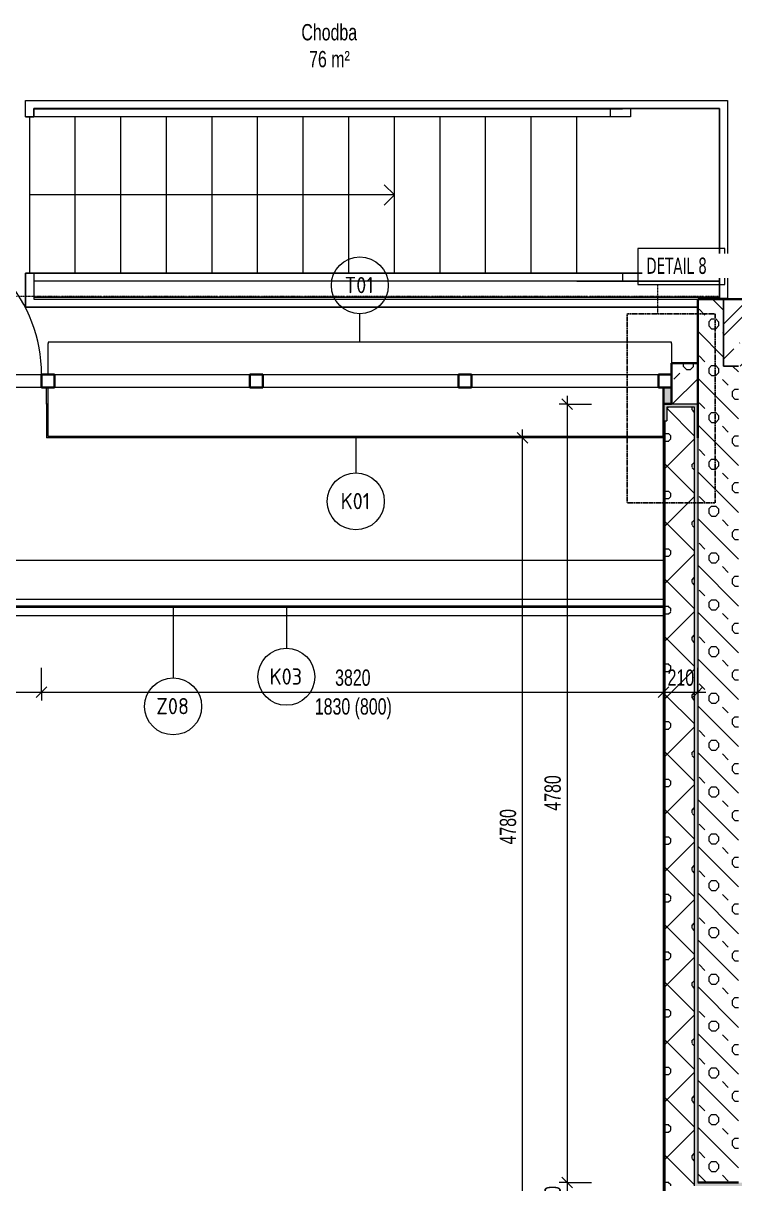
# Model space of a CAD drawing. Header units: millimetres. Extents: x -17526 to 208316, y -45352 to 20466.
# Drawn here: x 146331 to 150701, y -28977 to -21852 of the extents above; entities that cross this region are included whole.
import ezdxf

# ---------------------------------------------------------------- set-up
doc = ezdxf.new("R2010")
doc.units = ezdxf.units.MM
doc.linetypes.add('3_Čárkovaná 2_5mm', pattern=[5, 2.5, -2.5])
doc.linetypes.add('Dash dot dot', pattern=[5, 2, -1, 0, -1, 0, -1])
for name, color, linetype, lineweight in [('A-ANNO-DIMS', 211, 'Continuous', 9), ('A-ANNO-DIMS-50', 211, 'Continuous', 9), ('A-AREA-IDEN', 2, 'Continuous', 9), ('A-DETL', 90, 'Continuous', 9), ('A-FLOR', 192, 'Continuous', 9), ('A-FLOR-HRAL', 11, 'Continuous', 9), ('A-FLOR-HRAL-IDEN', 2, 'Continuous', 9), ('A-GENM', 13, 'Continuous', 9), ('A-GENM-IDEN', 13, 'Continuous', 9), ('A-GLAZ', 151, 'Continuous', 9), ('A-ROOF-IDEN', 132, 'Continuous', 9), ('A-ROOF-OTLN', 132, 'Continuous', 13), ('A-WALL', 113, 'Continuous', 9), ('A-WALL-PATT', 111, 'Continuous', 9), ('G-ANNO-TEXT', 231, 'Continuous', 9), ('S-COLS', 52, 'Continuous', 9), ('S-STRS', 31, 'Continuous', 9), ('S-STRS-ANNO', 31, 'Continuous', 9)]:
    doc.layers.add(name, color=color, linetype=linetype, lineweight=lineweight)
doc.styles.add('Arial_4', font='arial.ttf', dxfattribs={"width": 0.7, "height": 100})
doc.styles.add('ISOCPEUR', font='isocpeur.ttf', dxfattribs={"width": 0.9, "height": 100})
doc.styles.add('Tahoma', font='tahoma.ttf', dxfattribs={"width": 0.7, "height": 100})
doc.dimstyles.new('Vnitřní_-_průhledné', dxfattribs={"dimscale": 304.8, "dimtxt": 102.02594, "dimasz": 0.213255, "dimexe": 0.164042, "dimexo": 0.0625, "dimgap": 0.032808, "dimtad": 1, "dimdec": 0, "dimrnd": 5, "dimzin": 0, "dimdsep": 46, "dimtxsty": 'Arial_4', "dimblk1": 'OBLIQUE', "dimblk2": 'OBLIQUE', "dimsah": 1, "dimcen": 0.09, "dimdle": 0.164042, "dimazin": 0, "dimtfac": 1, "dimtdec": 4, "dimtix": 1, "dimtmove": 0, "dimatfit": 3, "dimfxl": 0.492126, "dimfxlon": 1, "dimtvp": 1, "dimtolj": 1, "dimtzin": 0, "dimarcsym": 2})
pattern_1 = [(45, (73033.68, 0), (0.0007, 353.5527), []), (315, (73033.68, 0), (353.5527, -0.0007), []), (270, (73187.36, 9.56), (176.771, -176.771), [19.139, -334.416]), (270, (73233.55, 9.56), (176.771, -176.771), [19.139, -334.416]), (0, (73200.25, 23.1), (176.771, 176.771), [19.139, -334.416]), (0, (73200.25, -23.1), (176.771, 176.771), [19.139, -334.416]), (45, (73187.36, 9.56), (0.0007, 353.5527), [19.139, -230.861]), (45, (73220.03, -23.1), (0.0007, 353.5527), [19.139, -230.861]), (315, (73220.03, 23.1), (353.5534, 0), [19.139, -230.861]), (315, (73187.36, -9.56), (353.5527, -0.0007), [19.139, -230.861])]

# ---------------------------------------------------------------- blocks, each defined once
blk = doc.blocks.new('OKNO_4k_nadsvetlik_dveře - OKNO_4k_nadsvetlik_dveře_4730 x 1830-1978423-2NP_NÁVRH B')
at = {"layer": 'A-GLAZ', "lineweight": 13}
h = blk.add_hatch(dxfattribs=at)
h.set_pattern_fill('FP_161', color=21, style=0, pattern_type=2)
h.set_pattern_definition([(0, (-74914.626, 24064.283), (75, 43.3), [50, -100]), (60, (-74864.626, 24064.283), (0.0011, 86.601905), [50, -100]), (300, (-74864.626, 24064.283), (74.9989, -43.301905), [50, -100])])
h.paths.add_polyline_path([(2315.5, -125), (2365, -125), (2365, -25), (2315, -25), (2315, -125)])
h.paths.add_polyline_path([(-2325, -125), (-2315, -125), (-2315, -25), (-2365, -25), (-2364.5, -125)])
at = {"layer": 'A-GLAZ', "color": 20, "lineweight": 35}
for p, q in [((-2365, 55), (-2285, 55)), ((-2285, 55), (-2285, -25)), ((-1505, 55), (-1425, 55)), ((-1505, -25), (-1505, 55)), ((-1425, 55), (-1425, -25)), ((-225, 55), (-145, 55)), ((-225, -25), (-225, 55)), ((-145, 55), (-145, -25)), ((1055, 55), (1135, 55)), ((1055, -25), (1055, 55)), ((1135, 55), (1135, -25)), ((2285, 55), (2365, 55)), ((2285, -25), (2285, 55)), ((-2365, -25), (-2315, -25)), ((-2285, -25), (-2365, -25)), ((-2315, -25), (-2315, -125)), ((-1425, -25), (-1505, -25)), ((-145, -25), (-225, -25)), ((1135, -25), (1055, -25)), ((2365, -25), (2285, -25)), ((2315, -25), (2365, -25)), ((2315, -125), (2315, -25))]:
    blk.add_line(p, q, dxfattribs=at)
at = {"layer": 'A-GLAZ', "color": 21, "lineweight": 13}
for p, q in [((-2285, 55), (-1505, 55)), ((-1425, 55), (-225, 55)), ((-145, 55), (1055, 55)), ((1135, 55), (2285, 55)), ((-1505, -25), (-2285, -25)), ((-1475, -126), (-1475, -25)), ((-225, -25), (-1425, -25)), ((1055, -25), (-145, -25)), ((2285, -25), (1135, -25)), ((-1465, -126), (-1475, -126))]:
    blk.add_line(p, q, dxfattribs=at)
blk = doc.blocks.new('parapet_ext 2 - parapet_ext-1467259-2NP_NÁVRH B')
at = {"layer": 'A-GENM', "color": 21, "lineweight": 13}
for p, q in [((0, -300), (0, 0)), ((3780, -300), (0, -300))]:
    blk.add_line(p, q, dxfattribs=at)
blk = doc.blocks.new('parapet s nosem_vnitní 2 - parapet s nosem_vnitní-1223514-2NP_NÁVRH B')
at = {"layer": 'A-GENM', "color": 21, "lineweight": 13}
for p, q in [((3830, 200), (0, 200)), ((0, 200), (0, 190)), ((0, 0), (0, 190)), ((3830, 190), (3830, 200)), ((3830, 190), (3830, 70))]:
    blk.add_line(p, q, dxfattribs=at)
blk = doc.blocks.new('Zábradlí - Zábradlí-1250078-2NP_NÁVRH B')
at = {"layer": 'A-FLOR-HRAL', "color": 21, "lineweight": 13}
for p, q in [((72597.6, -25437.3), (77231.6, -25437.3)), ((72597.6, -25487.3), (77231.6, -25487.3))]:
    blk.add_line(p, q, dxfattribs=at)
blk = doc.blocks.new('Typ horního madla - Horní madlo_Vnitřní_-1849303-2NP_NÁVRH B')
at = {"layer": 'A-FLOR-HRAL', "lineweight": 13}
for p, q in [((73362.1, -22376.9), (76697.1, -22376.9)), ((76697.1, -22426.9), (73362.1, -22426.9)), ((76697.1, -22376.9), (76902.5, -22376.9)), ((76902.5, -22426.9), (76697.1, -22426.9)), ((76902.5, -22376.9), (76977.5, -22376.9)), ((76902.5, -22376.9), (76902.5, -22426.9)), ((77027.5, -22426.9), (76902.5, -22426.9)), ((77027.5, -22376.5), (77027.5, -22426.9))]:
    blk.add_line(p, q, dxfattribs=at)
blk = doc.blocks.new('Typ horního madla - Horní madlo_Vnitřní_-V198-2NP_NÁVRH B')
at = {"layer": 'A-FLOR-HRAL', "lineweight": 13}
for p, q in [((76902.5, -22376.9), (73362.1, -22376.9)), ((76902.5, -22426.9), (73362.1, -22426.9)), ((76977.5, -22376.9), (76902.5, -22376.9)), ((77027.5, -22426.9), (76902.5, -22426.9)), ((77027.5, -22376.5), (77027.5, -22426.9))]:
    blk.add_line(p, q, dxfattribs=at)
blk = doc.blocks.new('Typ horního madla - Horní madlo_Vnitřní_-1849322-2NP_NÁVRH B')
at = {"layer": 'A-FLOR-HRAL', "lineweight": 13}
for p, q in [((73362.1, -23386.2), (76697.1, -23386.2)), ((76697.1, -23436.2), (73362.1, -23436.2)), ((76697.1, -23386.2), (76977.1, -23386.2)), ((76977.1, -23436.2), (76697.1, -23436.2)), ((76977.1, -23386.2), (77573.3, -23386.2)), ((76977.1, -23386.2), (76977.1, -23436.2)), ((77573.3, -23436.2), (76977.1, -23436.2))]:
    blk.add_line(p, q, dxfattribs=at)
blk = doc.blocks.new('Typ horního madla - Horní madlo_Vnitřní_-V199-2NP_NÁVRH B')
at = {"layer": 'A-FLOR-HRAL', "lineweight": 13}
for p, q in [((76977.1, -23386.2), (73362.1, -23386.2)), ((76977.1, -23436.2), (73362.1, -23436.2)), ((77573.3, -23386.2), (76977.1, -23386.2)), ((77573.3, -23436.2), (76977.1, -23436.2))]:
    blk.add_line(p, q, dxfattribs=at)
blk = doc.blocks.new('Typ horního madla - Horní madlo_Vnitřní_-1849687-2NP_NÁVRH B')
at = {"layer": 'A-FLOR-HRAL', "lineweight": 13}
for p, q in [((73312.1, -22326.5), (77623.3, -22326.5)), ((73312.1, -22426.9), (73312.1, -22326.5)), ((77623.3, -22326.5), (77623.3, -23542.7)), ((73362.1, -22426.9), (73312.1, -22426.9)), ((77573.3, -22376.5), (73362.1, -22376.5)), ((73362.1, -22376.5), (73362.1, -22426.9)), ((77573.3, -23542.7), (77573.3, -22376.5)), ((77623.3, -23542.7), (77573.3, -23542.7))]:
    blk.add_line(p, q, dxfattribs=at)
blk = doc.blocks.new('Typ horního madla - Horní madlo_Vnitřní_-V200-2NP_NÁVRH B')
at = {"layer": 'A-FLOR-HRAL', "lineweight": 13}
for p, q in [((73312.1, -22326.5), (77623.3, -22326.5)), ((73312.1, -22426.9), (73312.1, -22326.5)), ((77623.3, -22326.5), (77623.3, -23542.7)), ((73312.1, -22426.9), (73362.1, -22426.9)), ((73362.1, -22376.5), (77573.3, -22376.5)), ((73362.1, -22426.9), (73362.1, -22376.5)), ((77573.3, -22376.5), (77573.3, -23542.7)), ((77623.3, -23542.7), (77573.3, -23542.7))]:
    blk.add_line(p, q, dxfattribs=at)
blk = doc.blocks.new('Typ horního madla - Horní madlo_Vnitřní_-1851931-2NP_NÁVRH B')
at = {"layer": 'A-FLOR-HRAL', "lineweight": 13}
for p, q in [((73312.1, -23386.2), (73362.1, -23386.2)), ((73312.1, -23596.2), (73312.1, -23386.2)), ((73362.1, -23386.2), (73362.1, -23546.2)), ((73362.1, -23546.2), (77437.1, -23546.2)), ((77437.1, -23546.2), (77437.1, -23596.2)), ((77437.1, -23596.2), (73312.1, -23596.2))]:
    blk.add_line(p, q, dxfattribs=at)
blk = doc.blocks.new('Typ horního madla - Horní madlo_Vnitřní_-V202-2NP_NÁVRH B')
at = {"layer": 'A-FLOR-HRAL', "lineweight": 13}
for p, q in [((73362.1, -23386.2), (73312.1, -23386.2)), ((73312.1, -23386.2), (73312.1, -23596.2)), ((73362.1, -23386.2), (73362.1, -23546.2)), ((73362.1, -23546.2), (77437.1, -23546.2)), ((77437.1, -23546.2), (77437.1, -23596.2)), ((73312.1, -23596.2), (77437.1, -23596.2))]:
    blk.add_line(p, q, dxfattribs=at)
blk = doc.blocks.new('DIMBLOCK66-2NP_NÁVRH B')
at = {"layer": 'A-ANNO-DIMS-50'}
for p, q in [((145633.3, -25959.4), (145633.3, -25809.4)), ((146443.3, -25959.4), (146443.3, -25809.4)), ((145633.3, -25959.4), (146443.3, -25959.4)), ((145633.3, -25959.4), (145633.3, -26009.4)), ((146443.3, -25959.4), (146443.3, -26009.4))]:
    blk.add_line(p, q, dxfattribs=at)
at = {"layer": 'A-ANNO-DIMS-50', "lineweight": 18}
for p, q in [((145633.3, -25959.4), (145665.8, -25926.9)), ((146443.3, -25959.4), (146475.8, -25926.9)), ((145633.3, -25959.4), (145600.8, -25991.9)), ((146443.3, -25959.4), (146410.8, -25991.9))]:
    blk.add_line(p, q, dxfattribs=at)
at = {"layer": 'A-ANNO-DIMS-50', "color": 0, "char_height": 100, "attachment_point": 1, "line_spacing_factor": 0.941778, "style": 'Arial_4'}
for s, insert, width in [('810', (145958.3, -25819.6), 192.123), ('1830 (800)', (145806.8, -25996.5), 555.649)]:
    blk.add_mtext(s, dxfattribs=dict(at, insert=insert, width=width))
blk = doc.blocks.new('_Oblique')
at = {"color": 0, "linetype": 'ByBlock', "lineweight": -2}
blk.add_line((-0.5, -0.5), (0.5, 0.5), dxfattribs=at)
blk = doc.blocks.new('DIMBLOCK67-2NP_NÁVRH B')
at = {"layer": 'A-ANNO-DIMS-50'}
for p, q in [((146443.3, -25959.4), (146443.3, -25809.4)), ((150263.3, -25959.4), (150263.3, -25809.4)), ((146443.3, -25959.4), (150263.3, -25959.4)), ((146443.3, -25959.4), (146443.3, -26009.4)), ((150263.3, -25959.4), (150263.3, -26009.4))]:
    blk.add_line(p, q, dxfattribs=at)
at = {"layer": 'A-ANNO-DIMS-50', "lineweight": 18}
for p, q in [((146443.3, -25959.4), (146475.8, -25926.9)), ((150263.3, -25959.4), (150295.8, -25926.9)), ((146443.3, -25959.4), (146410.8, -25991.9)), ((150263.3, -25959.4), (150230.8, -25991.9))]:
    blk.add_line(p, q, dxfattribs=at)
at = {"layer": 'A-ANNO-DIMS-50', "color": 0, "char_height": 100, "attachment_point": 1, "line_spacing_factor": 0.941778, "style": 'Arial_4'}
for s, insert, width in [('3820', (148246.6, -25819.6), 256.164), ('1830 (800)', (148121.8, -25996.5), 555.649)]:
    blk.add_mtext(s, dxfattribs=dict(at, insert=insert, width=width))
blk = doc.blocks.new('DIMBLOCK68-2NP_NÁVRH B')
at = {"layer": 'A-ANNO-DIMS-50'}
for p, q in [((150263.3, -25959.4), (150263.3, -25809.4)), ((150473.3, -25959.4), (150473.3, -25809.4)), ((150263.3, -25959.4), (150523.3, -25959.4)), ((150263.3, -25959.4), (150263.3, -26009.4)), ((150473.3, -25959.4), (150473.3, -26009.4))]:
    blk.add_line(p, q, dxfattribs=at)
at = {"layer": 'A-ANNO-DIMS-50', "lineweight": 18}
for p, q in [((150263.3, -25959.4), (150295.8, -25926.9)), ((150473.3, -25959.4), (150505.8, -25926.9)), ((150263.3, -25959.4), (150230.8, -25991.9)), ((150473.3, -25959.4), (150440.8, -25991.9))]:
    blk.add_line(p, q, dxfattribs=at)
at = {"layer": 'A-ANNO-DIMS-50', "color": 0, "insert": (150288.3, -25819.6), "char_height": 100, "width": 192.123, "attachment_point": 1, "line_spacing_factor": 0.941778, "style": 'Arial_4'}
blk.add_mtext('210', dxfattribs=at)
blk = doc.blocks.new('DIMBLOCK100-2NP_NÁVRH B')
at = {"layer": 'A-ANNO-DIMS-50'}
for p, q in [((149671.9, -24140.3), (149671.9, -28969.3)), ((149671.9, -24190.3), (149621.9, -24190.3)), ((149671.9, -24190.3), (149821.9, -24190.3)), ((149671.9, -28969.3), (149621.9, -28969.3)), ((149671.9, -28969.3), (149821.9, -28969.3))]:
    blk.add_line(p, q, dxfattribs=at)
at = {"layer": 'A-ANNO-DIMS-50', "lineweight": 18}
for p, q in [((149671.9, -24190.3), (149639.4, -24157.8)), ((149671.9, -24190.3), (149704.4, -24222.8)), ((149671.9, -28969.3), (149639.4, -28936.8)), ((149671.9, -28969.3), (149704.4, -29001.8))]:
    blk.add_line(p, q, dxfattribs=at)
at = {"layer": 'A-ANNO-DIMS-50', "color": 0, "insert": (149532.1, -26686.5), "char_height": 100, "width": 256.164, "attachment_point": 1, "rotation": 90, "line_spacing_factor": 0.941778, "style": 'Arial_4'}
blk.add_mtext('4780', dxfattribs=at)
blk = doc.blocks.new('DIMBLOCK101-2NP_NÁVRH B')
at = {"layer": 'A-ANNO-DIMS-50'}
for p, q in [((149671.9, -28969.3), (149621.9, -28969.3)), ((149671.9, -28969.3), (149671.9, -29227.3)), ((149671.9, -28969.3), (149821.9, -28969.3)), ((149671.9, -29177.3), (149621.9, -29177.3)), ((149671.9, -29177.3), (149821.9, -29177.3))]:
    blk.add_line(p, q, dxfattribs=at)
at = {"layer": 'A-ANNO-DIMS-50', "lineweight": 18}
for p, q in [((149671.9, -28969.3), (149639.4, -28936.8)), ((149671.9, -28969.3), (149704.4, -29001.8)), ((149671.9, -29177.3), (149639.4, -29144.8)), ((149671.9, -29177.3), (149704.4, -29209.8))]:
    blk.add_line(p, q, dxfattribs=at)
at = {"layer": 'A-ANNO-DIMS-50', "color": 0, "insert": (149532.1, -29153.3), "char_height": 100, "width": 192.123, "attachment_point": 1, "rotation": 90, "line_spacing_factor": 0.941778, "style": 'Arial_4'}
blk.add_mtext('210', dxfattribs=at)
blk = doc.blocks.new('Popiska becný model_Bublina_CC - Popiska okna_Bublina-1416866-2NP_NÁVRH B')
at = {"layer": 'A-GENM-IDEN'}
blk.add_circle((0, 0), 3.5, dxfattribs=at)
blk = doc.blocks.new('DIMBLOCK139-2NP_NÁVRH B')
at = {"layer": 'A-ANNO-DIMS-50', "lineweight": 18}
for p, q in [((149397.6, -24397.3), (149365.1, -24364.8)), ((149397.6, -24397.3), (149430.1, -24429.8)), ((149397.6, -29177.3), (149365.1, -29144.8)), ((149397.6, -29177.3), (149430.1, -29209.8))]:
    blk.add_line(p, q, dxfattribs=at)
at = {"layer": 'A-ANNO-DIMS-50'}
for p, q in [((149397.6, -29227.3), (149397.6, -24347.3)), ((149397.6, -24397.3), (149347.6, -24397.3)), ((149397.6, -24397.3), (149401.3, -24397.3)), ((149397.6, -29177.3), (149347.6, -29177.3)), ((149397.6, -29177.3), (149684.4, -29177.3))]:
    blk.add_line(p, q, dxfattribs=at)
at = {"layer": 'A-ANNO-DIMS-50', "color": 0, "insert": (149257.8, -26894), "char_height": 100, "width": 256.164, "attachment_point": 1, "rotation": 90, "line_spacing_factor": 0.941778, "style": 'Arial_4'}
blk.add_mtext('4780', dxfattribs=at)
blk = doc.blocks.new('Popiska zábradlí - Popiska okna_Bublina-1464769-2NP_NÁVRH B')
at = {"layer": 'A-FLOR-HRAL-IDEN'}
blk.add_circle((0, 0), 3.5, dxfattribs=at)
blk = doc.blocks.new('Popiska zakončení střešního pláště - Popiska okna_Bublina-1463073-2NP_NÁVRH B')
at = {"layer": 'A-ROOF-IDEN'}
blk.add_circle((0, 0), 3.5, dxfattribs=at)

msp = doc.modelspace()

# ---------------------------------------------------------------- hatches: boundary and pattern name
at = {"layer": 'A-WALL-PATT', "lineweight": 13}
h = msp.add_hatch(dxfattribs=at)
h.set_pattern_fill('FP_150', color=256, angle=45, style=0, pattern_type=2)
h.set_pattern_definition([(315, (150473.3, -26329.77), (143.684, 143.684), []), (270, (150540.61, -26558.71), (143.684, -143.684), [25.4, -261.968]), (315, (150540.6, -26584.11), (143.684, 143.684), [25.4, -177.8]), (2e-13, (150558.57, -26602.07), (143.684, 143.684), [25.4, -261.968]), (45, (150583.97, -26602.07), (-143.684, 143.684), [25.4, -177.8]), (270, (150601.93, -26558.71), (143.684, -143.684), [25.4, -261.968]), (315, (150583.97, -26540.75), (143.684, 143.684), [25.4, -177.8]), (2e-13, (150558.57, -26540.75), (143.684, 143.684), [25.4, -261.968]), (45, (150540.6, -26558.71), (-143.684, 143.684), [25.4, -177.8]), (315, (150625.15, -26625.3), (143.684, 143.684), [50.8, -152.4])])
h.paths.add_polyline_path([(150723.3, -28969.3), (150723.3, -23956.6), (150632, -23956.6), (150632, -23546.6), (150473.3, -23546.6), (150473.3, -28969.3), (150532.2, -28969.3)])
h = msp.add_hatch(dxfattribs=at)
h.set_pattern_fill('FP_160', color=21, angle=45, style=0, pattern_type=2)
h.set_pattern_definition([(45, (148020.15, -24189.28), (-143.684, 143.684), []), (360, (148249.1, -24121.98), (143.684, 143.684), [25.4, -261.968]), (45, (148274.5, -24121.98), (-143.684, 143.684), [25.4, -177.8]), (90, (148292.46, -24104.02), (-143.684, 143.684), [25.4, -261.968]), (135, (148292.46, -24078.62), (-143.684, -143.684), [25.4, -177.8]), (360, (148249.1, -24060.66), (143.684, 143.684), [25.4, -261.968]), (45, (148231.13, -24078.62), (-143.684, 143.684), [25.4, -177.8]), (90, (148231.14, -24104.02), (-143.684, 143.684), [25.4, -261.968]), (135, (148249.1, -24121.98), (-143.684, -143.684), [25.4, -177.8]), (45, (148315.68, -24037.44), (-143.684, 143.684), [50.8, -152.4])])
h.paths.add_polyline_path([(150473.3, -24189.3), (150473.3, -23939.3), (150313.3, -23939.3), (150313.3, -24189.3)])
h.paths.add_polyline_path([(145423.3, -24189.3), (145583.3, -24189.3), (145583.3, -23939.3), (145423.3, -23939.3)])
at = {"layer": 'A-WALL-PATT'}
h = msp.add_hatch(color=11, dxfattribs=at)
h.paths.add_polyline_path([(150271.3, -24293.3), (150283.3, -24293.3), (150283.3, -24209.3), (150473.3, -24209.3), (150473.3, -24189.3), (150263.3, -24189.3), (150263.3, -24293.3), (150266.3, -24293.3)])
h.paths.add_polyline_path([(145633.3, -24293.3), (145633.3, -24189.3), (145443.3, -24189.3), (145443.3, -24209.3), (145631.3, -24209.3), (145631.3, -24293.3)])
at = {"layer": 'A-WALL-PATT', "lineweight": 13}
h = msp.add_hatch(dxfattribs=at)
h.set_pattern_fill('FP_157', color=21, style=0, pattern_type=2)
h.set_pattern_definition(pattern_1)
h.paths.add_polyline_path([(150271.3, -24389.3), (150453.3, -24389.3), (150453.3, -24209.3), (150283.3, -24209.3), (150283.3, -24293.3), (150271.3, -24293.3)])
h.paths.add_polyline_path([(145628.3, -24389.3), (145631.3, -24389.3), (145631.3, -24209.3), (145623.3, -24209.3), (145623.3, -24389.3)])
at = {"layer": 'A-WALL-PATT'}
msp.add_hatch(color=11, dxfattribs=at).paths.add_polyline_path([(150473.3, -28969.3), (150473.3, -24209.3), (150453.3, -24209.3), (150453.3, -28969.3)])
at = {"layer": 'A-WALL-PATT', "lineweight": 13}
h = msp.add_hatch(dxfattribs=at)
h.set_pattern_fill('FP_157', color=21, style=0, pattern_type=2)
h.set_pattern_definition(pattern_1)
h.paths.add_polyline_path([(150273.3, -28989.3), (150453.3, -28989.3), (150453.3, -24389.3), (150273.3, -24389.3), (150273.3, -28969.3)])
at = {"layer": 'A-WALL-PATT'}
h = msp.add_hatch(color=11, dxfattribs=at)
h.paths.add_polyline_path([(168638.3, -29073.3), (168658.3, -29073.3), (168658.3, -28989.3), (168878.3, -28989.3), (168878.3, -28988.3), (169008.3, -28988.3), (169008.3, -28969.3), (168638.3, -28969.3), (168638.3, -28989.3)])
h.paths.add_polyline_path([(165593.3, -29073.3), (165593.3, -28989.3), (166208.3, -28989.3), (166208.3, -29073.3), (166228.3, -29073.3), (166228.3, -28969.3), (165573.3, -28969.3), (165573.3, -29073.3), (165581.3, -29073.3)])
h.paths.add_polyline_path([(167391.3, -29073.3), (167408.3, -29073.3), (167408.3, -28989.3), (167758.3, -28989.3), (167758.3, -29073.3), (167778.3, -29073.3), (167778.3, -28969.3), (167388.3, -28969.3), (167388.3, -29073.3)])
h.paths.add_polyline_path([(160263.3, -29073.3), (160263.3, -28969.3), (159578.3, -28969.3), (159578.3, -29073.3), (159598.3, -29073.3), (159598.3, -28989.3), (160243.3, -28989.3), (160243.3, -29073.3), (160260.3, -29073.3)])
h.paths.add_polyline_path([(163270.3, -29073.3), (163273.3, -29073.3), (163273.3, -28969.3), (162563.3, -28969.3), (162563.3, -29073.3), (162583.3, -29073.3), (162583.3, -28989.3), (163253.3, -28989.3), (163253.3, -29073.3), (163265.3, -29073.3)])
h.paths.add_polyline_path([(157278.3, -29073.3), (157278.3, -28969.3), (156908.3, -28969.3), (156908.3, -28989.3), (157258.3, -28989.3), (157258.3, -29073.3), (157275.3, -29073.3)])
h.paths.add_polyline_path([(153075.3, -29073.3), (153083.3, -29073.3), (153083.3, -28969.3), (152383.3, -28969.3), (152383.3, -29073.3), (152403.3, -29073.3), (152403.3, -28989.3), (153063.3, -28989.3), (153063.3, -29073.3)])
h.paths.add_polyline_path([(151280.3, -29073.3), (151283.3, -29073.3), (151283.3, -28969.3), (150453.3, -28969.3), (150453.3, -28989.3), (151263.3, -28989.3), (151263.3, -29073.3), (151275.3, -29073.3)])
h.paths.add_polyline_path([(156608.3, -28989.3), (156608.3, -28969.3), (156478.3, -28969.3), (156478.3, -28989.3), (156588.3, -28989.3)])
at = {"layer": 'S-COLS', "lineweight": 13}
h = msp.add_hatch(dxfattribs=at)
h.set_pattern_fill('FP_117', color=256, style=0, pattern_type=2)
h.set_pattern_definition([(45, (73033.68, 0), (-179.6051, 179.6051), []), (45, (73105.52, 0), (-179.6051, 179.6051), []), (45, (73249.2, 0), (-107.7631, 251.4472), [101.6, -50.8, 1.676, -49.124])])
h.paths.add_polyline_path([(151162, -23956.6), (151162, -23546.6), (150632, -23546.6), (150632, -23956.6), (150723.3, -23956.6)])

# ---------------------------------------------------------------- linework, layer by layer
at = {"layer": 'A-DETL', "lineweight": 13}
for p, q in [((150106.7, -23234.5), (150106.7, -23456.7)), ((150639.3, -23234.5), (150106.7, -23234.5)), ((150639.3, -23456.7), (150639.3, -23234.5)), ((150106.7, -23456.7), (150639.3, -23456.7))]:
    msp.add_line(p, q, dxfattribs=at)
at = {"layer": 'A-DETL', "linetype": 'Dash dot dot', "lineweight": 13}
for p, q in [((150229.1, -23636.7), (150229.1, -23456.7)), ((145423.3, -23527.7), (150607, -23527.7))]:
    msp.add_line(p, q, dxfattribs=at)
at = {"layer": 'A-DETL', "linetype": '3_Čárkovaná 2_5mm', "lineweight": 25}
for p, q in [((150040.4, -23636.7), (150040.4, -24796.7)), ((150580.4, -23636.7), (150040.4, -23636.7)), ((150580.4, -24796.7), (150580.4, -23636.7)), ((150040.4, -24796.7), (150580.4, -24796.7))]:
    msp.add_line(p, q, dxfattribs=at)
at = {"layer": 'A-DETL', "lineweight": 13}
msp.add_arc((145543.3, -24009.3), 900, 0, 82.33774, dxfattribs=at)
at = {"layer": 'A-FLOR', "lineweight": 13}
for p, q in [((146370.8, -23386.2), (146370.8, -22426.9)), ((150607, -23536.6), (146395.8, -23536.6)), ((145631.3, -25149.3), (150265.3, -25149.3))]:
    msp.add_line(p, q, dxfattribs=at)
at = {"layer": 'A-FLOR-HRAL-IDEN'}
msp.add_line((147251.8, -25437.3), (147251.8, -25871.2), dxfattribs=at)
at = {"layer": 'A-GENM-IDEN'}
for p, q in [((148398.3, -23809.3), (148398.3, -23636.5)), ((148373.3, -24389.3), (148373.3, -24612.6))]:
    msp.add_line(p, q, dxfattribs=at)
at = {"layer": 'A-ROOF-IDEN'}
msp.add_line((147947.3, -25429.3), (147947.3, -25689.4), dxfattribs=at)
at = {"layer": 'A-ROOF-OTLN', "color": 21}
for p, q in [((145631.3, -25387.3), (150263.3, -25387.3)), ((145631.3, -25429.3), (150263.3, -25429.3)), ((150263.3, -25387.3), (150263.3, -25429.3))]:
    msp.add_line(p, q, dxfattribs=at)
at = {"layer": 'A-WALL', "lineweight": 35}
for p, q in [((150473.3, -23546.6), (150473.3, -24389.3)), ((150632, -23546.6), (150473.3, -23546.6)), ((150473.3, -28969.3), (150723.3, -28969.3))]:
    msp.add_line(p, q, dxfattribs=at)
at = {"layer": 'A-WALL', "lineweight": 13}
for p, q in [((150632, -23956.6), (150632, -23546.6)), ((150723.3, -23956.6), (150632, -23956.6)), ((150473.3, -24397.3), (150473.3, -28969.3))]:
    msp.add_line(p, q, dxfattribs=at)
at = {"layer": 'A-WALL', "color": 20, "lineweight": 35}
for p, q in [((150473.3, -23939.3), (150313.3, -23939.3)), ((150313.3, -23939.3), (150313.3, -24189.3)), ((150313.3, -24189.3), (150263.3, -24189.3)), ((150263.3, -24189.3), (150263.3, -24397.3)), ((150263.3, -24397.3), (150265.3, -24397.3)), ((150265.3, -24397.3), (150265.3, -29177.3)), ((150473.3, -24397.3), (150473.3, -24389.3))]:
    msp.add_line(p, q, dxfattribs=at)
at = {"layer": 'A-WALL', "color": 21, "lineweight": 13}
for p, q in [((146473.3, -24189.3), (146483.3, -24189.3)), ((146473.3, -24189.3), (146473.3, -24397.3)), ((150263.3, -24397.3), (146473.3, -24397.3))]:
    msp.add_line(p, q, dxfattribs=at)
at = {"layer": 'A-WALL', "color": 10, "lineweight": 13}
for p, q in [((150283.3, -24209.3), (150283.3, -24293.3)), ((150453.3, -24209.3), (150283.3, -24209.3)), ((150313.3, -24189.3), (150473.3, -24189.3)), ((150453.3, -28989.3), (150453.3, -24209.3)), ((150263.3, -24293.3), (150283.3, -24293.3)), ((150266.3, -24293.3), (150266.3, -24394.3)), ((150271.3, -24293.3), (150271.3, -24389.3)), ((150266.3, -24394.3), (150268.3, -24394.3)), ((150268.3, -24394.3), (150268.3, -29174.3)), ((150271.3, -24389.3), (150273.3, -24389.3)), ((150273.3, -29169.3), (150273.3, -24389.3))]:
    msp.add_line(p, q, dxfattribs=at)
at = {"layer": 'S-COLS', "lineweight": 35}
msp.add_line((151162, -23546.6), (150632, -23546.6), dxfattribs=at)
at = {"layer": 'S-COLS', "lineweight": 13}
for p, q in [((150632, -23546.6), (150632, -23956.6)), ((150632, -23956.6), (150723.3, -23956.6))]:
    msp.add_line(p, q, dxfattribs=at)
at = {"layer": 'S-STRS', "lineweight": 13}
for p, q in [((146650.8, -23386.2), (146650.8, -22426.9)), ((146650.8, -23386.2), (146650.8, -22426.9)), ((146930.8, -23386.2), (146930.8, -22426.9)), ((146930.8, -23386.2), (146930.8, -22426.9)), ((147210.8, -23386.2), (147210.8, -22426.9)), ((147210.8, -23386.2), (147210.8, -22426.9)), ((147490.8, -23386.2), (147490.8, -22426.9)), ((147490.8, -23386.2), (147490.8, -22426.9)), ((147770.8, -23386.2), (147770.8, -22426.9)), ((147770.8, -23386.2), (147770.8, -22426.9)), ((148050.8, -23386.2), (148050.8, -22426.9)), ((148050.8, -23386.2), (148050.8, -22426.9)), ((148330.8, -23386.2), (148330.8, -22426.9)), ((148330.8, -23386.2), (148330.8, -22426.9)), ((148610.8, -23386.2), (148610.8, -22426.9)), ((148610.8, -23386.2), (148610.8, -22426.9)), ((148890.8, -23386.2), (148890.8, -22426.9)), ((148890.8, -23386.2), (148890.8, -22426.9)), ((149170.8, -23386.2), (149170.8, -22426.9)), ((149170.8, -23386.2), (149170.8, -22426.9)), ((149450.8, -23386.2), (149450.8, -22426.9)), ((149450.8, -23386.2), (149450.8, -22426.9)), ((149730.8, -23386.2), (149730.8, -22426.9)), ((149730.8, -23386.2), (149730.8, -22426.9)), ((146650.8, -23436.6), (146395.8, -23436.6)), ((146930.8, -23436.6), (146650.8, -23436.6)), ((147210.8, -23436.6), (146930.8, -23436.6)), ((147490.8, -23436.6), (147210.8, -23436.6)), ((147770.8, -23436.6), (147490.8, -23436.6)), ((148050.8, -23436.6), (147770.8, -23436.6)), ((148330.8, -23436.6), (148050.8, -23436.6)), ((148610.8, -23436.6), (148330.8, -23436.6)), ((148890.8, -23436.6), (148610.8, -23436.6)), ((149170.8, -23436.6), (148890.8, -23436.6)), ((149450.8, -23436.6), (149170.8, -23436.6)), ((149730.8, -23436.6), (149450.8, -23436.6)), ((149730.8, -23436.6), (150607, -23436.6))]:
    msp.add_line(p, q, dxfattribs=at)
at = {"layer": 'S-STRS-ANNO', "lineweight": 13}
for p, q in [((148610.8, -22906.5), (148548.3, -22844)), ((146650.8, -22906.5), (146370.8, -22906.5)), ((146930.8, -22906.5), (146650.8, -22906.5)), ((147210.8, -22906.5), (146930.8, -22906.5)), ((147490.8, -22906.5), (147210.8, -22906.5)), ((147770.8, -22906.5), (147490.8, -22906.5)), ((148050.8, -22906.5), (147770.8, -22906.5)), ((148330.8, -22906.5), (148050.8, -22906.5)), ((148610.8, -22906.5), (148330.8, -22906.5)), ((148610.8, -22906.5), (148548.3, -22969))]:
    msp.add_line(p, q, dxfattribs=at)

# ---------------------------------------------------------------- block references
at = {"layer": 'A-FLOR-HRAL', "lineweight": 13}
for name in ['Typ horního madla - Horní madlo_Vnitřní_-1849687-2NP_NÁVRH B', 'Typ horního madla - Horní madlo_Vnitřní_-V200-2NP_NÁVRH B', 'Typ horního madla - Horní madlo_Vnitřní_-1849303-2NP_NÁVRH B', 'Typ horního madla - Horní madlo_Vnitřní_-V198-2NP_NÁVRH B', 'Typ horního madla - Horní madlo_Vnitřní_-1851931-2NP_NÁVRH B', 'Typ horního madla - Horní madlo_Vnitřní_-V202-2NP_NÁVRH B', 'Typ horního madla - Horní madlo_Vnitřní_-1849322-2NP_NÁVRH B', 'Typ horního madla - Horní madlo_Vnitřní_-V199-2NP_NÁVRH B']:
    msp.add_blockref(name, (73033.7, 0), dxfattribs=at)
at = {"layer": 'A-FLOR-HRAL', "color": 21, "lineweight": 13}
msp.add_blockref('Zábradlí - Zábradlí-1250078-2NP_NÁVRH B', (73033.7, 0), dxfattribs=at)
at = {"layer": 'A-FLOR-HRAL-IDEN', "xscale": 49.99999999999998, "yscale": 49.99999999999998, "zscale": 49.99999999999998}
msp.add_blockref('Popiska zábradlí - Popiska okna_Bublina-1464769-2NP_NÁVRH B', (147251.8, -26046.2), dxfattribs=at)
at = {"layer": 'A-GENM', "color": 21, "lineweight": 13}
for name, p in [('parapet s nosem_vnitní 2 - parapet s nosem_vnitní-1223514-2NP_NÁVRH B', (146483.3, -24009.3)), ('parapet_ext 2 - parapet_ext-1467259-2NP_NÁVRH B', (146483.3, -24089.3))]:
    msp.add_blockref(name, p, dxfattribs=at)
at = {"layer": 'A-GENM-IDEN', "xscale": 49.99999999999998, "yscale": 49.99999999999998, "zscale": 49.99999999999998}
for p in [(148398.3, -23461.5), (148373.3, -24787.6)]:
    msp.add_blockref('Popiska becný model_Bublina_CC - Popiska okna_Bublina-1416866-2NP_NÁVRH B', p, dxfattribs=at)
at = {"layer": 'A-GLAZ', "color": 21, "lineweight": 13}
msp.add_blockref('OKNO_4k_nadsvetlik_dveře - OKNO_4k_nadsvetlik_dveře_4730 x 1830-1978423-2NP_NÁVRH B', (147948.3, -24064.3), dxfattribs=at)
at = {"layer": 'A-ROOF-IDEN', "xscale": 49.99999999999998, "yscale": 49.99999999999998, "zscale": 49.99999999999998}
msp.add_blockref('Popiska zakončení střešního pláště - Popiska okna_Bublina-1463073-2NP_NÁVRH B', (147947.3, -25864.4), dxfattribs=at)

# ---------------------------------------------------------------- texts
at = {"layer": 'A-AREA-IDEN', "lineweight": 18, "char_height": 100, "attachment_point": 1, "style": 'Arial_4'}
for s, insert, width in [('Chodba', (148039.2, -21857.6), 423.692), ('76 m²', (148086.8, -22022.7), 308.65)]:
    msp.add_mtext(s, dxfattribs=dict(at, insert=insert, width=width))
at = {"layer": 'A-FLOR-HRAL-IDEN', "insert": (147148.4, -25994.6), "char_height": 100, "width": 248.924, "attachment_point": 1, "style": 'ISOCPEUR'}
msp.add_mtext('Z08', dxfattribs=at)
at = {"layer": 'A-GENM-IDEN', "char_height": 100, "width": 223.671, "attachment_point": 1, "style": 'ISOCPEUR'}
for s, insert in [('T01', (148305.3, -23410)), ('K01', (148280.3, -24736))]:
    msp.add_mtext(s, dxfattribs=dict(at, insert=insert))
at = {"layer": 'A-ROOF-IDEN', "insert": (147843.9, -25812.8), "char_height": 100, "width": 248.924, "attachment_point": 1, "style": 'ISOCPEUR'}
msp.add_mtext('K03', dxfattribs=at)

# ---------------------------------------------------------------- dimensions: what is measured, and where the dimension line sits
at = {"layer": 'A-ANNO-DIMS'}
for base, p1, p2, override, picture, middle in [((149671.9, -28969.3), (149821.9, -24190.3), (149821.9, -28969.3), {"dimpost": '<>', "dimfxl": 4779}, 'DIMBLOCK100-2NP_NÁVRH B', (149610.9, -26579.8)), ((149397.6, -24397.3), (149684.4, -29177.3), (149401.3, -24397.3), {"dimpost": '<>', "dimfxl": 4788.374588}, 'DIMBLOCK139-2NP_NÁVRH B', (149336.6, -26787.3)), ((149671.9, -29177.3), (149821.9, -28969.3), (149821.9, -29177.3), {"dimpost": '<>', "dimfxl": 208}, 'DIMBLOCK101-2NP_NÁVRH B', (149610.9, -29073.3))]:
    dim = msp.add_linear_dim(base=base, p1=p1, p2=p2, angle=90, dimstyle='Vnitřní_-_průhledné', override=override, dxfattribs=at)
    dim.commit()
    dim.dimension.update_dxf_attribs({"geometry": picture, "text_midpoint": middle})
for base, p1, p2, override, picture, middle in [((146443.3, -25959.4), (145633.3, -25809.4), (146443.3, -25809.4), {"dimpost": '<>', "dimfxl": 810}, 'DIMBLOCK66-2NP_NÁVRH B', (146038.3, -25959.4)), ((150263.3, -25959.4), (146443.3, -25809.4), (150263.3, -25809.4), {"dimpost": '<>', "dimfxl": 3820}, 'DIMBLOCK67-2NP_NÁVRH B', (148353.3, -25959.4))]:
    dim = msp.add_linear_dim(base=base, p1=p1, p2=p2, text='<>\\X1830 (800)', dimstyle='Vnitřní_-_průhledné', override=override, dxfattribs=at)
    dim.commit()
    dim.dimension.update_dxf_attribs({"geometry": picture, "text_midpoint": middle})
dim = msp.add_linear_dim(base=(150473.3, -25959.4), p1=(150263.3, -25809.4), p2=(150473.3, -25809.4), dimstyle='Vnitřní_-_průhledné', override={"dimpost": '<>', "dimfxl": 210}, dxfattribs=at)
dim.commit()
dim.dimension.update_dxf_attribs({"geometry": 'DIMBLOCK68-2NP_NÁVRH B', "text_midpoint": (150368.3, -25898.3)})

# ---------------------------------------------------------------- next in the draw order: texts
at = {"layer": 'G-ANNO-TEXT', "color": 1, "insert": (150157.5, -23291), "char_height": 100, "width": 496.645, "attachment_point": 1, "style": 'Tahoma', "bg_fill": 3, "box_fill_scale": 1.25, "bg_fill_color": 256, "bg_fill_true_color": 13158600, "bg_fill_transparency": 0}
msp.add_mtext('DETAIL 8', dxfattribs=at)

doc.saveas('drawing.dxf')
